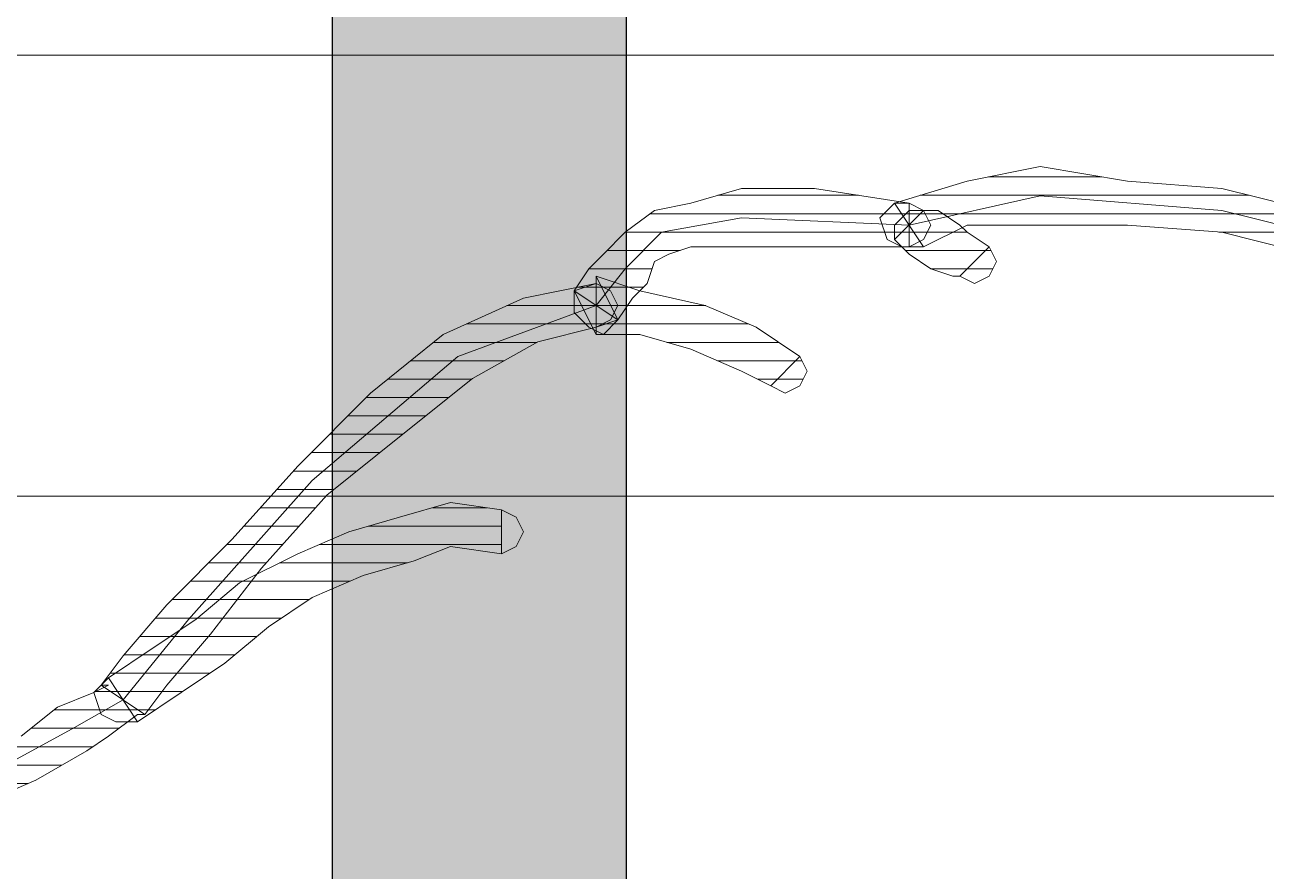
# Model space of a CAD drawing. Header units: centimetres. Extents: x 54005 to 61405, y 90310 to 94744.
# Drawn here: x 56636.56 to 56644.99, y 91645.31 to 91651.07 of the extents above; entities that cross this region are included whole.
import ezdxf

# ---------------------------------------------------------------- set-up
doc = ezdxf.new("R2010")
doc.units = ezdxf.units.CM
doc.header["$LTSCALE"] = 25
doc.linetypes.add('DASHDOT2', pattern=[0.5, 0.25, -0.125, 0, -0.125])
doc.layers.get('0').update_dxf_attribs({"lineweight": 0})
doc.layers.add('BA_axis', color=5, linetype='DASHDOT2')
doc.layers.add('OC-Mutfak_Ekipman', color=252, linetype='Continuous')
pattern_1 = [(360, (-5108.51305, -673.59423), (1e-16, 0.125), [25])]

# ---------------------------------------------------------------- blocks, each defined once
blk = doc.blocks.new('salatabar')
at = {"layer": 'OC-Mutfak_Ekipman'}
h = blk.add_hatch(color=256, dxfattribs=at)
h.dxf.hatch_style = 1
h.paths.add_polyline_path([(93394.0447, -80809.4894, 0.414212), (93393.0448, -80808.4893, 0.41421), (93392.0447, -80809.4893), (93392.0331, -80957.4893, 0.414217), (93393.0331, -80958.4893, 0.414216), (93394.0331, -80957.4894)])
h.paths.add_polyline_path([(93402.0447, -80809.4899, 0.414217), (93401.0448, -80808.4899, 0.414216), (93400.0447, -80809.4898), (93400.0331, -80957.4898, 0.414212), (93401.0331, -80958.4899, 0.41421), (93402.0331, -80957.4899)])
h.paths.add_polyline_path([(93410.0447, -80809.4905, 0.414217), (93409.0448, -80808.4904, 0.41421), (93408.0447, -80809.4903), (93408.0331, -80957.4903, 0.414217), (93409.0331, -80958.4904, 0.41421), (93410.0331, -80957.4905)])
h.paths.add_polyline_path([(93416.0331, -80957.4908, 0.414217), (93417.0331, -80958.4909, 0.41421), (93418.0331, -80957.491), (93418.0447, -80809.491, 0.414217), (93417.0448, -80808.4909, 0.41421), (93416.0447, -80809.4908)])
h.paths.add_polyline_path([(93426.0447, -80809.4915, 0.414217), (93425.0448, -80808.4914, 0.41421), (93424.0447, -80809.4913), (93424.0331, -80957.4913, 0.414217), (93425.0331, -80958.4914, 0.41421), (93426.0331, -80957.4915)])
for p, q in [((93408.0447, -80809.4903), (93408.0331, -80957.4903)), ((93410.0331, -80957.4904), (93410.0447, -80809.4904))]:
    blk.add_line(p, q, dxfattribs=at)
blk = doc.blocks.new('by')
at = {"ltscale": 30}
h = blk.add_hatch(dxfattribs=at)
h.set_pattern_fill('DC_LINES', color=256, scale=0.1, style=0)
h.set_pattern_definition(pattern_1)
edge = h.paths.add_edge_path(flags=0)
edge.add_line((6364.8357, 2248.3521), (6364.7361, 2248.3521))
edge.add_line((6364.7361, 2248.3521), (6365.2312, 2248.5011))
edge.add_line((6365.2312, 2248.5011), (6365.7263, 2248.6004))
edge.add_line((6365.7263, 2248.6004), (6366.32, 2248.5011))
edge.add_line((6366.32, 2248.5011), (6366.9626, 2248.4514))
edge.add_line((6366.9626, 2248.4514), (6367.5564, 2248.3024))
edge.add_line((6367.5564, 2248.3024), (6368.1999, 2248.1534))
edge.add_line((6368.1999, 2248.1534), (6368.7439, 2247.9547))
edge.add_line((6368.7439, 2247.9547), (6369.1394, 2247.8056))
edge.add_line((6369.1394, 2247.8056), (6369.0407, 2247.5076))
edge.add_line((6369.0407, 2247.5076), (6368.6452, 2247.6566))
edge.add_line((6368.6452, 2247.6566), (6368.1003, 2247.8554))
edge.add_line((6368.1003, 2247.8554), (6367.5564, 2248.0044))
edge.add_line((6367.5564, 2248.0044), (6366.9626, 2248.1534))
edge.add_line((6366.9626, 2248.1534), (6366.32, 2248.2031))
edge.add_line((6366.32, 2248.2031), (6365.7263, 2248.2031))
edge.add_line((6365.7263, 2248.2031), (6365.2312, 2248.2031))
edge.add_line((6365.2312, 2248.2031), (6364.9343, 2248.054))
edge.add_line((6364.9343, 2248.054), (6364.8357, 2248.054))
edge.add_line((6364.8357, 2248.054), (6364.9343, 2248.054))
edge.add_line((6364.9343, 2248.054), (6364.7859, 2248.054))
edge.add_line((6364.7859, 2248.054), (6364.6872, 2248.1037))
edge.add_line((6364.6872, 2248.1037), (6364.6374, 2248.2527))
edge.add_line((6364.6374, 2248.2527), (6364.7361, 2248.3521))
h = blk.add_hatch(dxfattribs=at)
h.set_pattern_fill('DC_LINES', color=256, scale=0.1, style=0)
h.set_pattern_definition(pattern_1)
edge = h.paths.add_edge_path(flags=0)
edge.add_line((6369.0407, 2247.5076), (6368.6452, 2247.6566))
edge.add_line((6368.6452, 2247.6566), (6368.1003, 2247.8554))
edge.add_line((6368.1003, 2247.8554), (6367.5564, 2248.0044))
edge.add_line((6367.5564, 2248.0044), (6366.9626, 2248.1534))
edge.add_line((6366.9626, 2248.1534), (6366.32, 2248.2031))
edge.add_line((6366.32, 2248.2031), (6365.7263, 2248.2031))
edge.add_line((6365.7263, 2248.2031), (6365.2312, 2248.2031))
edge.add_line((6365.2312, 2248.2031), (6364.9343, 2248.054))
edge.add_line((6364.9343, 2248.054), (6364.7361, 2248.3521))
edge.add_line((6364.7361, 2248.3521), (6365.2312, 2248.5011))
edge.add_line((6365.2312, 2248.5011), (6365.7263, 2248.6004))
edge.add_line((6365.7263, 2248.6004), (6366.32, 2248.5011))
edge.add_line((6366.32, 2248.5011), (6366.9626, 2248.4514))
edge.add_line((6366.9626, 2248.4514), (6367.5564, 2248.3024))
edge.add_line((6367.5564, 2248.3024), (6368.1999, 2248.1534))
edge.add_line((6368.1999, 2248.1534), (6368.7439, 2247.9547))
edge.add_line((6368.7439, 2247.9547), (6369.1394, 2247.8056))
h = blk.add_hatch(dxfattribs=at)
h.set_pattern_fill('DC_LINES', color=256, scale=0.1, style=0)
h.set_pattern_definition(pattern_1)
edge = h.paths.add_edge_path(flags=0)
edge.add_line((6364.9343, 2248.054), (6364.8357, 2248.054))
edge.add_line((6364.8357, 2248.054), (6364.1921, 2248.054))
edge.add_line((6364.1921, 2248.054), (6363.697, 2248.054))
edge.add_line((6363.697, 2248.054), (6363.3513, 2248.054))
edge.add_line((6363.3513, 2248.054), (6363.2029, 2248.0044))
edge.add_line((6363.2029, 2248.0044), (6363.1042, 2247.9547))
edge.add_line((6363.1042, 2247.9547), (6363.0544, 2247.8056))
edge.add_line((6363.0544, 2247.8056), (6362.9548, 2247.7063))
edge.add_line((6362.9548, 2247.7063), (6362.8562, 2247.5573))
edge.add_line((6362.8562, 2247.5573), (6362.5593, 2247.756))
edge.add_line((6362.5593, 2247.756), (6362.6579, 2247.905))
edge.add_line((6362.6579, 2247.905), (6362.7575, 2248.0044))
edge.add_line((6362.7575, 2248.0044), (6362.906, 2248.1534))
edge.add_line((6362.906, 2248.1534), (6363.1042, 2248.3024))
edge.add_line((6363.1042, 2248.3024), (6363.3513, 2248.3521))
edge.add_line((6363.3513, 2248.3521), (6363.697, 2248.4514))
edge.add_line((6363.697, 2248.4514), (6364.1921, 2248.4514))
edge.add_line((6364.1921, 2248.4514), (6364.8357, 2248.3521))
edge.add_line((6364.8357, 2248.3521), (6364.7361, 2248.3521))
edge.add_line((6364.7361, 2248.3521), (6364.8357, 2248.3521))
edge.add_line((6364.8357, 2248.3521), (6364.9343, 2248.3024))
edge.add_line((6364.9343, 2248.3024), (6364.9841, 2248.2031))
edge.add_line((6364.9841, 2248.2031), (6364.9343, 2248.1037))
edge.add_line((6364.9343, 2248.1037), (6364.8357, 2248.054))
h = blk.add_hatch(dxfattribs=at)
h.set_pattern_fill('DC_LINES', color=256, scale=0.1, style=0)
h.set_pattern_definition(pattern_1)
edge = h.paths.add_edge_path(flags=0)
edge.add_line((6362.7077, 2247.458), (6362.5593, 2247.756))
edge.add_line((6362.5593, 2247.756), (6362.6579, 2247.905))
edge.add_line((6362.6579, 2247.905), (6362.7575, 2248.0044))
edge.add_line((6362.7575, 2248.0044), (6362.906, 2248.1534))
edge.add_line((6362.906, 2248.1534), (6363.1042, 2248.3024))
edge.add_line((6363.1042, 2248.3024), (6363.3513, 2248.3521))
edge.add_line((6363.3513, 2248.3521), (6363.697, 2248.4514))
edge.add_line((6363.697, 2248.4514), (6364.1921, 2248.4514))
edge.add_line((6364.1921, 2248.4514), (6364.8357, 2248.3521))
edge.add_line((6364.8357, 2248.3521), (6364.8357, 2248.054))
edge.add_line((6364.8357, 2248.054), (6364.1921, 2248.054))
edge.add_line((6364.1921, 2248.054), (6363.697, 2248.054))
edge.add_line((6363.697, 2248.054), (6363.3513, 2248.054))
edge.add_line((6363.3513, 2248.054), (6363.2029, 2248.0044))
edge.add_line((6363.2029, 2248.0044), (6363.1042, 2247.9547))
edge.add_line((6363.1042, 2247.9547), (6363.0544, 2247.8056))
edge.add_line((6363.0544, 2247.8056), (6362.9548, 2247.7063))
edge.add_line((6362.9548, 2247.7063), (6362.8562, 2247.5573))
edge.add_line((6362.8562, 2247.5573), (6362.7077, 2247.8554))
edge.add_line((6362.7077, 2247.8554), (6362.8562, 2247.5573))
edge.add_line((6362.8562, 2247.5573), (6362.7575, 2247.458))
edge.add_line((6362.7575, 2247.458), (6362.6579, 2247.5076))
edge.add_line((6362.6579, 2247.5076), (6362.5593, 2247.607))
edge.add_line((6362.5593, 2247.607), (6362.5593, 2247.756))
h = blk.add_hatch(dxfattribs=at)
h.set_pattern_fill('DC_LINES', color=256, scale=0.1, style=0)
h.set_pattern_definition(pattern_1)
edge = h.paths.add_edge_path(flags=0)
edge.add_line((6365.1814, 2247.8554), (6365.1325, 2247.8554))
edge.add_line((6365.1325, 2247.8554), (6364.9841, 2247.905))
edge.add_line((6364.9841, 2247.905), (6364.8357, 2248.0044))
edge.add_line((6364.8357, 2248.0044), (6364.7361, 2248.1037))
edge.add_line((6364.7361, 2248.1037), (6364.9343, 2248.3024))
edge.add_line((6364.9343, 2248.3024), (6365.0329, 2248.3024))
edge.add_line((6365.0329, 2248.3024), (6365.1814, 2248.2031))
edge.add_line((6365.1814, 2248.2031), (6365.2312, 2248.1534))
edge.add_line((6365.2312, 2248.1534), (6365.3796, 2248.054))
h = blk.add_hatch(dxfattribs=at)
h.set_pattern_fill('DC_LINES', color=256, scale=0.1, style=0)
h.set_pattern_definition(pattern_1)
edge = h.paths.add_edge_path(flags=0)
edge.add_line((6365.3796, 2248.054), (6365.4294, 2247.9547))
edge.add_line((6365.4294, 2247.9547), (6365.3796, 2247.8554))
edge.add_line((6365.3796, 2247.8554), (6365.281, 2247.8056))
edge.add_line((6365.281, 2247.8056), (6365.1814, 2247.8554))
h = blk.add_hatch(dxfattribs=at)
h.set_pattern_fill('DC_LINES', color=256, scale=0.1, style=0)
h.set_pattern_definition(pattern_1)
edge = h.paths.add_edge_path(flags=0)
edge.add_line((6363.8952, 2247.1102), (6363.697, 2247.2096))
edge.add_line((6363.697, 2247.2096), (6363.3513, 2247.3586))
edge.add_line((6363.3513, 2247.3586), (6363.0046, 2247.458))
edge.add_line((6363.0046, 2247.458), (6362.7077, 2247.458))
edge.add_line((6362.7077, 2247.458), (6362.7077, 2247.8554))
edge.add_line((6362.7077, 2247.8554), (6363.0046, 2247.756))
edge.add_line((6363.0046, 2247.756), (6363.4499, 2247.6566))
edge.add_line((6363.4499, 2247.6566), (6363.7966, 2247.5076))
edge.add_line((6363.7966, 2247.5076), (6364.0935, 2247.3089))
h = blk.add_hatch(dxfattribs=at)
h.set_pattern_fill('DC_LINES', color=256, scale=0.1, style=0)
h.set_pattern_definition(pattern_1)
edge = h.paths.add_edge_path(flags=0)
edge.add_line((6362.8562, 2247.5573), (6362.7077, 2247.5076))
edge.add_line((6362.7077, 2247.5076), (6362.3122, 2247.4083))
edge.add_line((6362.3122, 2247.4083), (6361.8669, 2247.1599))
edge.add_line((6361.8669, 2247.1599), (6361.3718, 2246.7625))
edge.add_line((6361.3718, 2246.7625), (6360.8777, 2246.3651))
edge.add_line((6360.8777, 2246.3651), (6360.4323, 2245.8684))
edge.add_line((6360.4323, 2245.8684), (6360.0857, 2245.4213))
edge.add_line((6360.0857, 2245.4213), (6359.7888, 2245.0736))
edge.add_line((6359.7888, 2245.0736), (6359.6404, 2244.8748))
edge.add_line((6359.6404, 2244.8748), (6359.3435, 2245.0736))
edge.add_line((6359.3435, 2245.0736), (6359.4919, 2245.2723))
edge.add_line((6359.4919, 2245.2723), (6359.7888, 2245.62))
edge.add_line((6359.7888, 2245.62), (6360.2341, 2246.067))
edge.add_line((6360.2341, 2246.067), (6360.6794, 2246.5639))
edge.add_line((6360.6794, 2246.5639), (6361.1745, 2247.0606))
edge.add_line((6361.1745, 2247.0606), (6361.6687, 2247.458))
edge.add_line((6361.6687, 2247.458), (6362.2136, 2247.7063))
edge.add_line((6362.2136, 2247.7063), (6362.7077, 2247.8056))
edge.add_line((6362.7077, 2247.8056), (6362.5593, 2247.756))
edge.add_line((6362.5593, 2247.756), (6362.7077, 2247.8056))
edge.add_line((6362.7077, 2247.8056), (6362.8064, 2247.756))
edge.add_line((6362.8064, 2247.756), (6362.8562, 2247.6566))
edge.add_line((6362.8562, 2247.6566), (6362.8064, 2247.5573))
edge.add_line((6362.8064, 2247.5573), (6362.7077, 2247.5076))
h = blk.add_hatch(dxfattribs=at)
h.set_pattern_fill('DC_LINES', color=256, scale=0.1, style=0)
h.set_pattern_definition(pattern_1)
edge = h.paths.add_edge_path(flags=0)
edge.add_line((6364.0935, 2247.3089), (6364.1423, 2247.2096))
edge.add_line((6364.1423, 2247.2096), (6364.0935, 2247.1102))
edge.add_line((6364.0935, 2247.1102), (6363.9939, 2247.0606))
edge.add_line((6363.9939, 2247.0606), (6363.8952, 2247.1102))
h = blk.add_hatch(dxfattribs=at)
h.set_pattern_fill('DC_LINES', color=256, scale=0.1, style=0)
h.set_pattern_definition(pattern_1)
edge = h.paths.add_edge_path(flags=0)
edge.add_line((6362.0652, 2245.9677), (6361.7185, 2246.0174))
edge.add_line((6361.7185, 2246.0174), (6361.4714, 2245.918))
edge.add_line((6361.4714, 2245.918), (6361.1247, 2245.8187))
edge.add_line((6361.1247, 2245.8187), (6360.778, 2245.6697))
edge.add_line((6360.778, 2245.6697), (6360.4812, 2245.471))
edge.add_line((6360.4812, 2245.471), (6360.1843, 2245.2226))
edge.add_line((6360.1843, 2245.2226), (6359.8874, 2245.0239))
edge.add_line((6359.8874, 2245.0239), (6359.5905, 2244.8252))
edge.add_line((6359.5905, 2244.8252), (6359.3933, 2245.1232))
edge.add_line((6359.3933, 2245.1232), (6359.6902, 2245.3219))
edge.add_line((6359.6902, 2245.3219), (6359.987, 2245.5206))
edge.add_line((6359.987, 2245.5206), (6360.2839, 2245.7691))
edge.add_line((6360.2839, 2245.7691), (6360.6794, 2245.9677))
edge.add_line((6360.6794, 2245.9677), (6361.0261, 2246.1168))
edge.add_line((6361.0261, 2246.1168), (6361.3718, 2246.2161))
edge.add_line((6361.3718, 2246.2161), (6361.7185, 2246.3154))
edge.add_line((6361.7185, 2246.3154), (6362.0652, 2246.2658))
h = blk.add_hatch(dxfattribs=at)
h.set_pattern_fill('DC_LINES', color=256, scale=0.1, style=0)
h.set_pattern_definition(pattern_1)
edge = h.paths.add_edge_path(flags=0)
edge.add_line((6359.6404, 2244.8748), (6359.5905, 2244.8748))
edge.add_line((6359.5905, 2244.8748), (6359.3933, 2244.7258))
edge.add_line((6359.3933, 2244.7258), (6359.2448, 2244.6265))
edge.add_line((6359.2448, 2244.6265), (6358.8982, 2244.4279))
edge.add_line((6358.8982, 2244.4279), (6358.5525, 2244.2788))
edge.add_line((6358.5525, 2244.2788), (6358.2058, 2244.0802))
edge.add_line((6358.2058, 2244.0802), (6357.8591, 2243.8814))
edge.add_line((6357.8591, 2243.8814), (6357.5622, 2243.7324))
edge.add_line((6357.5622, 2243.7324), (6357.3152, 2243.5337))
edge.add_line((6357.3152, 2243.5337), (6357.1169, 2243.8317))
edge.add_line((6357.1169, 2243.8317), (6357.365, 2244.0304))
edge.add_line((6357.365, 2244.0304), (6357.7605, 2244.1795))
edge.add_line((6357.7605, 2244.1795), (6358.1072, 2244.3781))
edge.add_line((6358.1072, 2244.3781), (6358.4529, 2244.5769))
edge.add_line((6358.4529, 2244.5769), (6358.7995, 2244.7258))
edge.add_line((6358.7995, 2244.7258), (6359.0466, 2244.9246))
edge.add_line((6359.0466, 2244.9246), (6359.2937, 2245.0239))
edge.add_line((6359.2937, 2245.0239), (6359.3933, 2245.0736))
edge.add_line((6359.3933, 2245.0736), (6359.3435, 2245.0736))
for p, q in [((6365.2312, 2248.5011, -4.5045), (6365.7263, 2248.6004, -4.5045)), ((6365.2312, 2248.5011, -4.5045), (6365.7263, 2248.6004, -4.5045)), ((6365.7263, 2248.6004, -4.5045), (6366.32, 2248.5011, -4.5045)), ((6365.7263, 2248.6004, -4.5045), (6366.32, 2248.5011, -4.5045)), ((6364.7361, 2248.3521, -4.5045), (6365.2312, 2248.5011, -4.5045)), ((6364.7361, 2248.3521, -4.5045), (6365.2312, 2248.5011, -4.5045)), ((6366.32, 2248.5011, -4.5045), (6366.9626, 2248.4514, -4.5045)), ((6366.32, 2248.5011, -4.5045), (6366.9626, 2248.4514, -4.5045)), ((6363.3513, 2248.3521, -4.5045), (6363.697, 2248.4514, -4.5045)), ((6363.3513, 2248.3521, -4.5045), (6363.697, 2248.4514, -4.5045)), ((6363.697, 2248.4514, -4.5045), (6364.1921, 2248.4514, -4.5045)), ((6363.697, 2248.4514, -4.5045), (6364.1921, 2248.4514, -4.5045)), ((6364.1921, 2248.4514, -4.5045), (6364.8357, 2248.3521, -4.5045)), ((6364.1921, 2248.4514, -4.5045), (6364.8357, 2248.3521, -4.5045)), ((6366.9626, 2248.4514, -4.5045), (6367.5564, 2248.3024, -4.5045)), ((6366.9626, 2248.4514, -4.5045), (6367.5564, 2248.3024, -4.5045)), ((6363.1042, 2248.3024, -4.5045), (6363.3513, 2248.3521, -4.5045)), ((6363.1042, 2248.3024, -4.5045), (6363.3513, 2248.3521, -4.5045)), ((6364.6374, 2248.2527, -4.5045), (6364.7361, 2248.3521, -4.5045)), ((6364.8357, 2248.3521, -4.5045), (6364.7361, 2248.3521, -4.5045)), ((6364.7361, 2248.3521, -4.5045), (6364.8357, 2248.3521, -4.5045)), ((6364.9343, 2248.054, -4.5045), (6364.7361, 2248.3521, -4.5045)), ((6364.8357, 2248.3521, -4.5045), (6364.7361, 2248.3521, -4.5045)), ((6364.7361, 2248.3521, -4.5045), (6364.8357, 2248.3521, -4.5045)), ((6364.8357, 2248.2031, -4.5045), (6365.7263, 2248.4018, -4.5045)), ((6364.8357, 2248.3521, -4.5045), (6364.9343, 2248.3024, -4.5045)), ((6364.8357, 2248.3521, -4.5045), (6364.8357, 2248.054, -4.5045)), ((6364.8357, 2248.3521, -4.5045), (6364.8357, 2248.3521, -4.5045)), ((6365.7263, 2248.4018, -4.5045), (6366.9626, 2248.3024, -4.5045)), ((6362.906, 2248.1534, -4.5045), (6363.1042, 2248.3024, -4.5045)), ((6362.906, 2248.1534, -4.5045), (6363.1042, 2248.3024, -4.5045)), ((6363.153, 2248.1534, -4.5045), (6363.697, 2248.2527, -4.5045)), ((6363.697, 2248.2527, -4.5045), (6364.8357, 2248.2031, -4.5045)), ((6364.6872, 2248.1037, -4.5045), (6364.6374, 2248.2527, -4.5045)), ((6364.9343, 2248.3024, -4.5045), (6364.7361, 2248.1037, -4.5045)), ((6364.7361, 2248.1037, -4.5045), (6364.9343, 2248.3024, -4.5045)), ((6364.7361, 2248.2031, -4.5045), (6364.7859, 2248.2527, -4.5045)), ((6364.7859, 2248.2527, -4.5045), (6364.8357, 2248.3024, -4.5045)), ((6364.8357, 2248.3024, -4.5045), (6364.9343, 2248.3024, -4.5045)), ((6364.9343, 2248.3024, -4.5045), (6364.9841, 2248.2031, -4.5045)), ((6364.9343, 2248.3024, -4.5045), (6365.0329, 2248.3024, -4.5045)), ((6365.0329, 2248.3024, -4.5045), (6365.1814, 2248.2031, -4.5045)), ((6366.9626, 2248.3024, -4.5045), (6368.1501, 2248.0044, -4.5045)), ((6362.7575, 2248.0044, -4.5045), (6362.906, 2248.1534, -4.5045)), ((6362.7575, 2248.0044, -4.5045), (6362.906, 2248.1534, -4.5045)), ((6362.906, 2247.905, -4.5045), (6363.153, 2248.1534, -4.5045)), ((6364.7361, 2248.1037, -4.5045), (6364.7361, 2248.2031, -4.5045)), ((6364.9841, 2248.2031, -4.5045), (6364.9343, 2248.1037, -4.5045)), ((6365.2312, 2248.2031, -4.5045), (6364.9343, 2248.054, -4.5045)), ((6365.2312, 2248.2031, -4.5045), (6364.9343, 2248.054, -4.5045)), ((6365.1814, 2248.2031, -4.5045), (6365.2312, 2248.1534, -4.5045)), ((6365.7263, 2248.2031, -4.5045), (6365.2312, 2248.2031, -4.5045)), ((6365.7263, 2248.2031, -4.5045), (6365.2312, 2248.2031, -4.5045)), ((6365.2312, 2248.1534, -4.5045), (6365.3796, 2248.054, -4.5045)), ((6366.32, 2248.2031, -4.5045), (6365.7263, 2248.2031, -4.5045)), ((6366.32, 2248.2031, -4.5045), (6365.7263, 2248.2031, -4.5045)), ((6366.9626, 2248.1534, -4.5045), (6366.32, 2248.2031, -4.5045)), ((6366.9626, 2248.1534, -4.5045), (6366.32, 2248.2031, -4.5045)), ((6367.5564, 2248.0044, -4.5045), (6366.9626, 2248.1534, -4.5045)), ((6367.5564, 2248.0044, -4.5045), (6366.9626, 2248.1534, -4.5045)), ((6364.7859, 2248.054, -4.5045), (6364.6872, 2248.1037, -4.5045)), ((6364.7361, 2248.1037, -4.5045), (6364.7361, 2248.1037, -4.5045)), ((6364.8357, 2248.0044, -4.5045), (6364.7361, 2248.1037, -4.5045)), ((6364.9343, 2248.1037, -4.5045), (6364.8357, 2248.054, -4.5045)), ((6362.6579, 2247.905, -4.5045), (6362.7575, 2248.0044, -4.5045)), ((6362.6579, 2247.905, -4.5045), (6362.7575, 2248.0044, -4.5045)), ((6363.2029, 2248.0044, -4.5045), (6363.1042, 2247.9547, -4.5045)), ((6363.2029, 2248.0044, -4.5045), (6363.1042, 2247.9547, -4.5045)), ((6363.3513, 2248.054, -4.5045), (6363.2029, 2248.0044, -4.5045)), ((6363.3513, 2248.054, -4.5045), (6363.2029, 2248.0044, -4.5045)), ((6363.697, 2248.054, -4.5045), (6363.3513, 2248.054, -4.5045)), ((6363.697, 2248.054, -4.5045), (6363.3513, 2248.054, -4.5045)), ((6364.1921, 2248.054, -4.5045), (6363.697, 2248.054, -4.5045)), ((6364.1921, 2248.054, -4.5045), (6363.697, 2248.054, -4.5045)), ((6364.8357, 2248.054, -4.5045), (6364.1921, 2248.054, -4.5045)), ((6364.8357, 2248.054, -4.5045), (6364.1921, 2248.054, -4.5045)), ((6364.9343, 2248.054, -4.5045), (6364.7859, 2248.054, -4.5045)), ((6364.9343, 2248.054, -4.5045), (6364.8357, 2248.054, -4.5045)), ((6364.8357, 2248.054, -4.5045), (6364.9343, 2248.054, -4.5045)), ((6364.9343, 2248.054, -4.5045), (6364.8357, 2248.054, -4.5045)), ((6364.8357, 2248.054, -4.5045), (6364.9343, 2248.054, -4.5045)), ((6364.9841, 2247.905, -4.5045), (6364.8357, 2248.0044, -4.5045)), ((6364.9343, 2248.054, -4.5045), (6364.9343, 2248.054, -4.5045)), ((6365.3796, 2248.054, -4.5045), (6365.1814, 2247.8554, -4.5045)), ((6365.1814, 2247.8554, -4.5045), (6365.3796, 2248.054, -4.5045)), ((6365.3796, 2248.054, -4.5045), (6365.4294, 2247.9547, -4.5045)), ((6365.3796, 2248.054, -4.5045), (6365.3796, 2248.054, -4.5045)), ((6362.5593, 2247.756, -4.5045), (6362.6579, 2247.905, -4.5045)), ((6362.5593, 2247.756, -4.5045), (6362.6579, 2247.905, -4.5045)), ((6362.7077, 2247.6566, -4.5045), (6362.906, 2247.905, -4.5045)), ((6363.1042, 2247.9547, -4.5045), (6363.0544, 2247.8056, -4.5045)), ((6363.1042, 2247.9547, -4.5045), (6363.0544, 2247.8056, -4.5045)), ((6365.1325, 2247.8554, -4.5045), (6364.9841, 2247.905, -4.5045)), ((6365.4294, 2247.9547, -4.5045), (6365.3796, 2247.8554, -4.5045)), ((6362.8562, 2247.5573, -4.5045), (6362.7077, 2247.8554, -4.5045)), ((6362.7077, 2247.8554, -4.5045), (6362.8562, 2247.5573, -4.5045)), ((6362.7077, 2247.458, -4.5045), (6362.7077, 2247.8554, -4.5045)), ((6362.7077, 2247.8554, -4.5045), (6363.0046, 2247.756, -4.5045)), ((6365.1814, 2247.8554, -4.5045), (6365.1325, 2247.8554, -4.5045)), ((6365.1814, 2247.8554, -4.5045), (6365.1814, 2247.8554, -4.5045)), ((6365.281, 2247.8056, -4.5045), (6365.1814, 2247.8554, -4.5045)), ((6365.3796, 2247.8554, -4.5045), (6365.281, 2247.8056, -4.5045)), ((6362.2136, 2247.7063, -4.5045), (6362.7077, 2247.8056, -4.5045)), ((6362.7077, 2247.8056, -4.5045), (6362.5593, 2247.756, -4.5045)), ((6362.5593, 2247.756, -4.5045), (6362.7077, 2247.8056, -4.5045)), ((6362.8562, 2247.5573, -4.5045), (6362.5593, 2247.756, -4.5045)), ((6362.7077, 2247.458, -4.5045), (6362.5593, 2247.756, -4.5045)), ((6362.5593, 2247.607, -4.5045), (6362.5593, 2247.756, -4.5045)), ((6362.5593, 2247.756, -4.5045), (6362.7077, 2247.458, -4.5045)), ((6362.7077, 2247.8056, -4.5045), (6362.8064, 2247.756, -4.5045)), ((6362.8064, 2247.756, -4.5045), (6362.8562, 2247.6566, -4.5045)), ((6363.0544, 2247.8056, -4.5045), (6362.9548, 2247.7063, -4.5045)), ((6363.0544, 2247.8056, -4.5045), (6362.9548, 2247.7063, -4.5045)), ((6363.0046, 2247.756, -4.5045), (6363.4499, 2247.6566, -4.5045)), ((6361.6687, 2247.458, -4.5045), (6362.2136, 2247.7063, -4.5045)), ((6361.7683, 2247.3089, -4.5045), (6362.7077, 2247.6566, -4.5045)), ((6362.8562, 2247.6566, -4.5045), (6362.8064, 2247.5573, -4.5045)), ((6362.9548, 2247.7063, -4.5045), (6362.8562, 2247.5573, -4.5045)), ((6362.9548, 2247.7063, -4.5045), (6362.8562, 2247.5573, -4.5045)), ((6363.4499, 2247.6566, -4.5045), (6363.7966, 2247.5076, -4.5045)), ((6362.6579, 2247.5076, -4.5045), (6362.5593, 2247.607, -4.5045)), ((6362.7077, 2247.5076, -4.5045), (6362.3122, 2247.4083, -4.5045)), ((6362.7575, 2247.458, -4.5045), (6362.6579, 2247.5076, -4.5045)), ((6362.8562, 2247.5573, -4.5045), (6362.7077, 2247.5076, -4.5045)), ((6362.8064, 2247.5573, -4.5045), (6362.7077, 2247.5076, -4.5045)), ((6362.7077, 2247.5076, -4.5045), (6362.8562, 2247.5573, -4.5045)), ((6362.8562, 2247.5573, -4.5045), (6362.7575, 2247.458, -4.5045)), ((6362.8562, 2247.5573, -4.5045), (6362.8562, 2247.5573, -4.5045)), ((6363.7966, 2247.5076, -4.5045), (6364.0935, 2247.3089, -4.5045)), ((6361.1745, 2247.0606, -4.5045), (6361.6687, 2247.458, -4.5045)), ((6362.3122, 2247.4083, -4.5045), (6361.8669, 2247.1599, -4.5045)), ((6362.7077, 2247.458, -4.5045), (6362.7077, 2247.458, -4.5045)), ((6363.0046, 2247.458, -4.5045), (6362.7077, 2247.458, -4.5045)), ((6363.3513, 2247.3586, -4.5045), (6363.0046, 2247.458, -4.5045)), ((6360.778, 2246.4644, -4.5045), (6361.7683, 2247.3089, -4.5045)), ((6363.697, 2247.2096, -4.5045), (6363.3513, 2247.3586, -4.5045)), ((6364.0935, 2247.3089, -4.5045), (6363.8952, 2247.1102, -4.5045)), ((6363.8952, 2247.1102, -4.5045), (6364.0935, 2247.3089, -4.5045)), ((6364.0935, 2247.3089, -4.5045), (6364.1423, 2247.2096, -4.5045)), ((6364.0935, 2247.3089, -4.5045), (6364.0935, 2247.3089, -4.5045)), ((6361.8669, 2247.1599, -4.5045), (6361.3718, 2246.7625, -4.5045)), ((6363.8952, 2247.1102, -4.5045), (6363.697, 2247.2096, -4.5045)), ((6364.1423, 2247.2096, -4.5045), (6364.0935, 2247.1102, -4.5045)), ((6360.6794, 2246.5639, -4.5045), (6361.1745, 2247.0606, -4.5045)), ((6363.8952, 2247.1102, -4.5045), (6363.8952, 2247.1102, -4.5045)), ((6363.9939, 2247.0606, -4.5045), (6363.8952, 2247.1102, -4.5045)), ((6364.0935, 2247.1102, -4.5045), (6363.9939, 2247.0606, -4.5045)), ((6361.3718, 2246.7625, -4.5045), (6360.8777, 2246.3651, -4.5045)), ((6360.2341, 2246.067, -4.5045), (6360.6794, 2246.5639, -4.5045)), ((6359.9372, 2245.5206, -4.5045), (6360.778, 2246.4644, -4.5045)), ((6360.8777, 2246.3651, -4.5045), (6360.4323, 2245.8684, -4.5045)), ((6361.3718, 2246.2161, -4.5045), (6361.7185, 2246.3154, -4.5045)), ((6361.7185, 2246.3154, -4.5045), (6362.0652, 2246.2658, -4.5045)), ((6361.0261, 2246.1168, -4.5045), (6361.3718, 2246.2161, -4.5045)), ((6362.0652, 2246.2658, -4.5045), (6362.1638, 2246.2161, -4.5045)), ((6362.0652, 2245.9677, -4.5045), (6362.0652, 2246.2658, -4.5045)), ((6362.0652, 2246.2658, -4.5045), (6362.0652, 2246.2658, -4.5045)), ((6362.0652, 2246.2658, -4.5045), (6362.0652, 2245.9677, -4.5045)), ((6362.1638, 2246.2161, -4.5045), (6362.2136, 2246.1168, -4.5045)), ((6359.7888, 2245.62, -4.5045), (6360.2341, 2246.067, -4.5045)), ((6360.6794, 2245.9677, -4.5045), (6361.0261, 2246.1168, -4.5045)), ((6362.2136, 2246.1168, -4.5045), (6362.1638, 2246.0174, -4.5045)), ((6360.2839, 2245.7691, -4.5045), (6360.6794, 2245.9677, -4.5045)), ((6361.7185, 2246.0174, -4.5045), (6361.4714, 2245.918, -4.5045)), ((6362.0652, 2245.9677, -4.5045), (6361.7185, 2246.0174, -4.5045)), ((6362.1638, 2246.0174, -4.5045), (6362.0652, 2245.9677, -4.5045)), ((6362.0652, 2245.9677, -4.5045), (6362.0652, 2245.9677, -4.5045)), ((6361.4714, 2245.918, -4.5045), (6361.1247, 2245.8187, -4.5045)), ((6360.4323, 2245.8684, -4.5045), (6360.0857, 2245.4213, -4.5045)), ((6361.1247, 2245.8187, -4.5045), (6360.778, 2245.6697, -4.5045)), ((6359.987, 2245.5206, -4.5045), (6360.2839, 2245.7691, -4.5045)), ((6359.4919, 2245.2723, -4.5045), (6359.7888, 2245.62, -4.5045)), ((6360.778, 2245.6697, -4.5045), (6360.4812, 2245.471, -4.5045)), ((6359.4919, 2244.9743, -4.5045), (6359.9372, 2245.5206, -4.5045)), ((6359.6902, 2245.3219, -4.5045), (6359.987, 2245.5206, -4.5045)), ((6360.4812, 2245.471, -4.5045), (6360.1843, 2245.2226, -4.5045)), ((6360.0857, 2245.4213, -4.5045), (6359.7888, 2245.0736, -4.5045)), ((6359.3933, 2245.1232, -4.5045), (6359.6902, 2245.3219, -4.5045)), ((6359.3435, 2245.0736, -4.5045), (6359.4919, 2245.2723, -4.5045)), ((6360.1843, 2245.2226, -4.5045), (6359.8874, 2245.0239, -4.5045)), ((6359.2937, 2245.0239, -4.5045), (6359.3933, 2245.1232, -4.5045)), ((6359.5905, 2244.8252, -4.5045), (6359.3933, 2245.1232, -4.5045)), ((6359.3933, 2245.1232, -4.5045), (6359.5905, 2244.8252, -4.5045)), ((6359.2937, 2245.0239, -4.5045), (6359.3933, 2245.0736, -4.5045)), ((6359.6404, 2244.8748, -4.5045), (6359.3435, 2245.0736, -4.5045)), ((6359.3933, 2245.0736, -4.5045), (6359.3435, 2245.0736, -4.5045)), ((6359.3435, 2245.0736, -4.5045), (6359.6404, 2244.8748, -4.5045)), ((6359.7888, 2245.0736, -4.5045), (6359.6404, 2244.8748, -4.5045)), ((6359.0466, 2244.9246, -4.5045), (6359.2937, 2245.0239, -4.5045)), ((6359.1452, 2244.7755, -4.5045), (6359.4919, 2244.9743, -4.5045)), ((6359.3435, 2244.8748, -4.5045), (6359.2937, 2245.0239, -4.5045)), ((6359.8874, 2245.0239, -4.5045), (6359.5905, 2244.8252, -4.5045)), ((6358.7995, 2244.7258, -4.5045), (6359.0466, 2244.9246, -4.5045)), ((6359.4421, 2244.8252, -4.5045), (6359.3435, 2244.8748, -4.5045)), ((6359.5905, 2244.8748, -4.5045), (6359.3933, 2244.7258, -4.5045)), ((6359.6404, 2244.8748, -4.5045), (6359.5905, 2244.8748, -4.5045)), ((6359.6404, 2244.8748, -4.5045), (6359.6404, 2244.8748, -4.5045)), ((6358.5027, 2244.4279, -4.5045), (6359.1452, 2244.7755, -4.5045)), ((6359.5905, 2244.8252, -4.5045), (6359.4421, 2244.8252, -4.5045)), ((6359.5905, 2244.8252, -4.5045), (6359.5905, 2244.8252, -4.5045)), ((6359.3933, 2244.7258, -4.5045), (6359.2448, 2244.6265, -4.5045)), ((6359.2448, 2244.6265, -4.5045), (6358.8982, 2244.4279, -4.5045)), ((6358.8982, 2244.4279, -4.5045), (6358.5525, 2244.2788, -4.5045))]:
    blk.add_line(p, q, dxfattribs=at)
at = {"ltscale": 30, "elevation": -4.5045}
blk.add_lwpolyline([(6387.3575, 2196.3592), (6350.3575, 2196.3592), (6350.3575, 2249.3592), (6387.3575, 2249.3592)], close=True, dxfattribs=at)
blk.add_lwpolyline([(6379.3575, 2199.3592), (6358.3575, 2199.3592, -0.414214), (6353.3575, 2204.3592), (6353.3575, 2241.3592, -0.414214), (6358.3575, 2246.3592), (6379.3575, 2246.3592, -0.414214), (6384.3575, 2241.3592), (6384.3575, 2204.3592, -0.414214)], format="xyb", close=True, dxfattribs=at)
at = {"ltscale": 30}
blk.add_circle((6374.1782, 2236.1122, -4.5045), 9, dxfattribs=at)

msp = doc.modelspace()

# ---------------------------------------------------------------- block references
msp.add_blockref('by', (50277.7312, 89401.5008, 4.5045))
at = {"layer": 'BA_axis', "linetype": 'ByBlock', "rotation": 180}
msp.add_blockref('salatabar', (150048.684, 10761.2009), dxfattribs=at)

doc.saveas('drawing.dxf')
